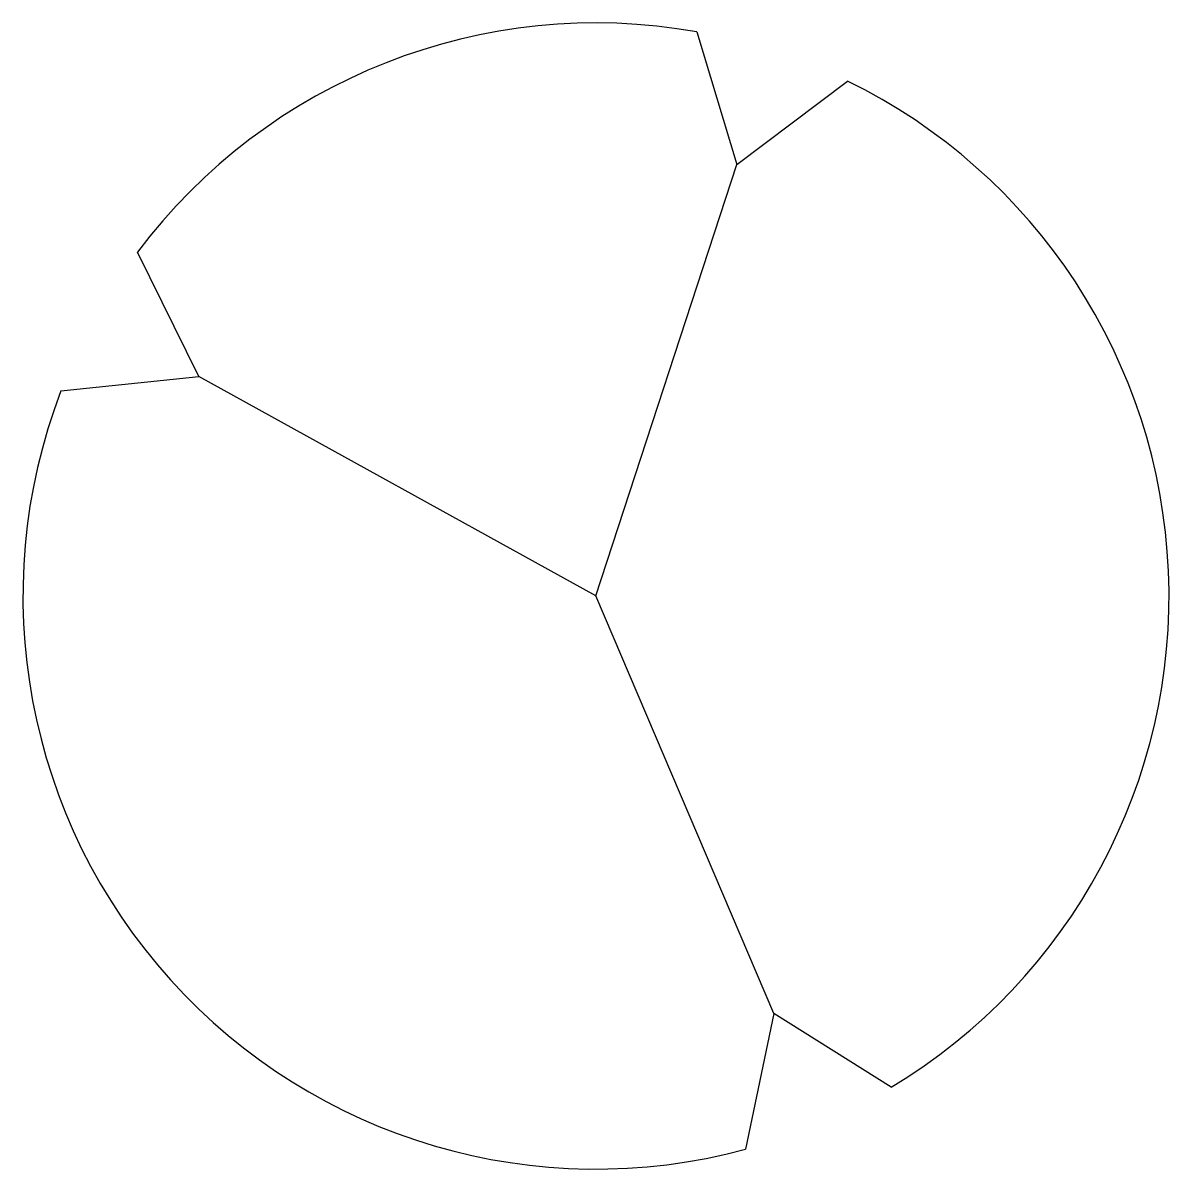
# Model space of a CAD drawing. Extents: x -1 to 1, y -1 to 1.
import ezdxf

# ---------------------------------------------------------------- set-up
doc = ezdxf.new("R2010")
doc.units = 0
doc.header["$LTSCALE"] = 0.01
doc.header["$MEASUREMENT"] = 0
doc.layers.get('0').update_dxf_attribs({"lineweight": 20})

msp = doc.modelspace()

# ---------------------------------------------------------------- linework, layer by layer
at = {"color": 0, "linetype": 'ByBlock', "lineweight": -2}
for p, q in [((0.1758, 0.9834), (0.2456, 0.752)), ((0.2456, 0.752), (0.4384, 0.8977)), ((0, 0), (0.2456, 0.752)), ((-0.6924, 0.3826), (-0.7992, 0.5995)), ((-0.9328, 0.3577), (-0.6924, 0.3826)), ((0, 0), (-0.6924, 0.3826)), ((0.3099, -0.7279), (0, 0)), ((0.3099, -0.7279), (0.2605, -0.9645)), ((0.5147, -0.8563), (0.3099, -0.7279))]:
    msp.add_line(p, q, dxfattribs=at)
for start, end in [(79.8645, 143.1277), (301.008, 63.9698), (159.0223, 285.1133)]:
    msp.add_arc((0, 0), 0.999, start, end, dxfattribs=at)

doc.saveas('drawing.dxf')
